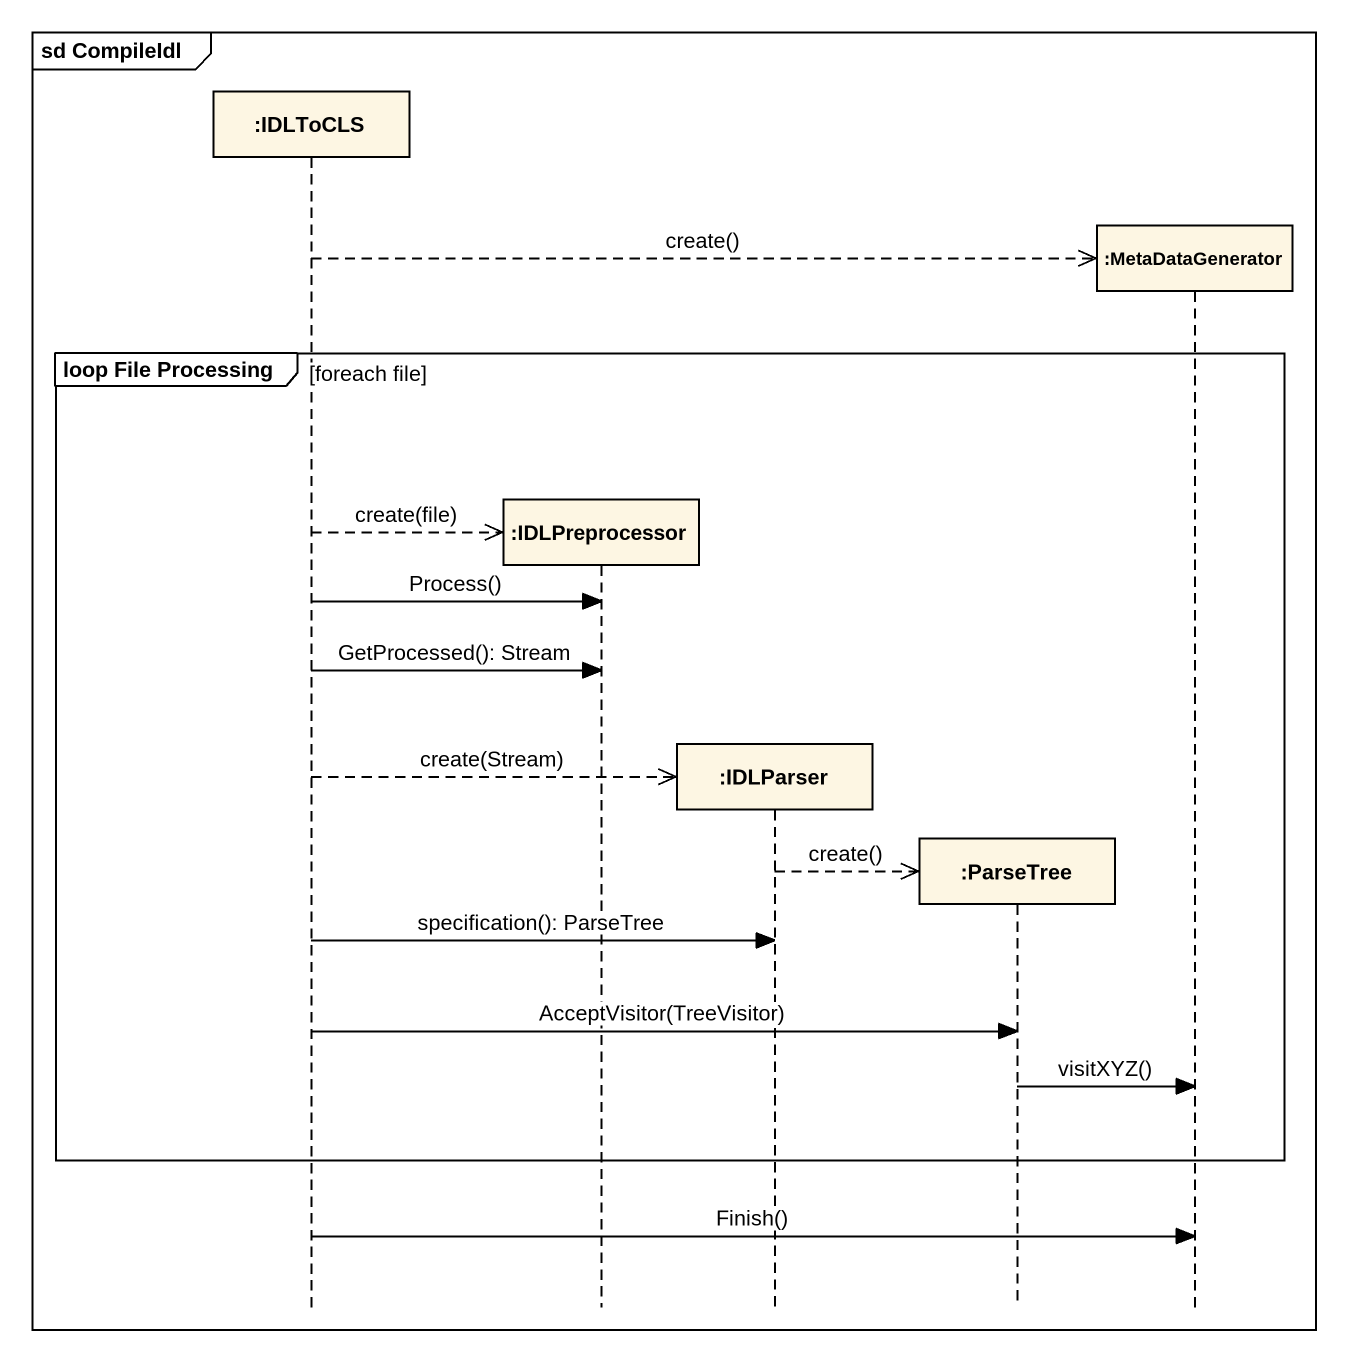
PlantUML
@startuml
mainframe sd CompileIdl
hide footbox
participant ":IDLToCLS" as IDLToCLS
participant ":IDLPreprocessor" as IDLPreprocessor
participant ":IDLParser" as IDLParser
participant ":ParseTree" as ParseTree
participant ":MetaDataGenerator" as MetaDataGenerator

IDLToCLS -->> MetaDataGenerator ** : create()
group loop File Processing [foreach file]
  IDLToCLS -->> IDLPreprocessor ** : create(file)
  IDLToCLS -> IDLPreprocessor : Process()
  IDLToCLS -> IDLPreprocessor : GetProcessed(): Stream
  IDLToCLS -->> IDLParser ** : create(Stream)
  IDLParser -->> ParseTree ** : create()
  IDLToCLS -> IDLParser : specification(): ParseTree
  IDLToCLS -> ParseTree : AcceptVisitor(TreeVisitor)
  ParseTree -> MetaDataGenerator : visitXYZ()
end
IDLToCLS -> MetaDataGenerator : Finish()
@enduml
